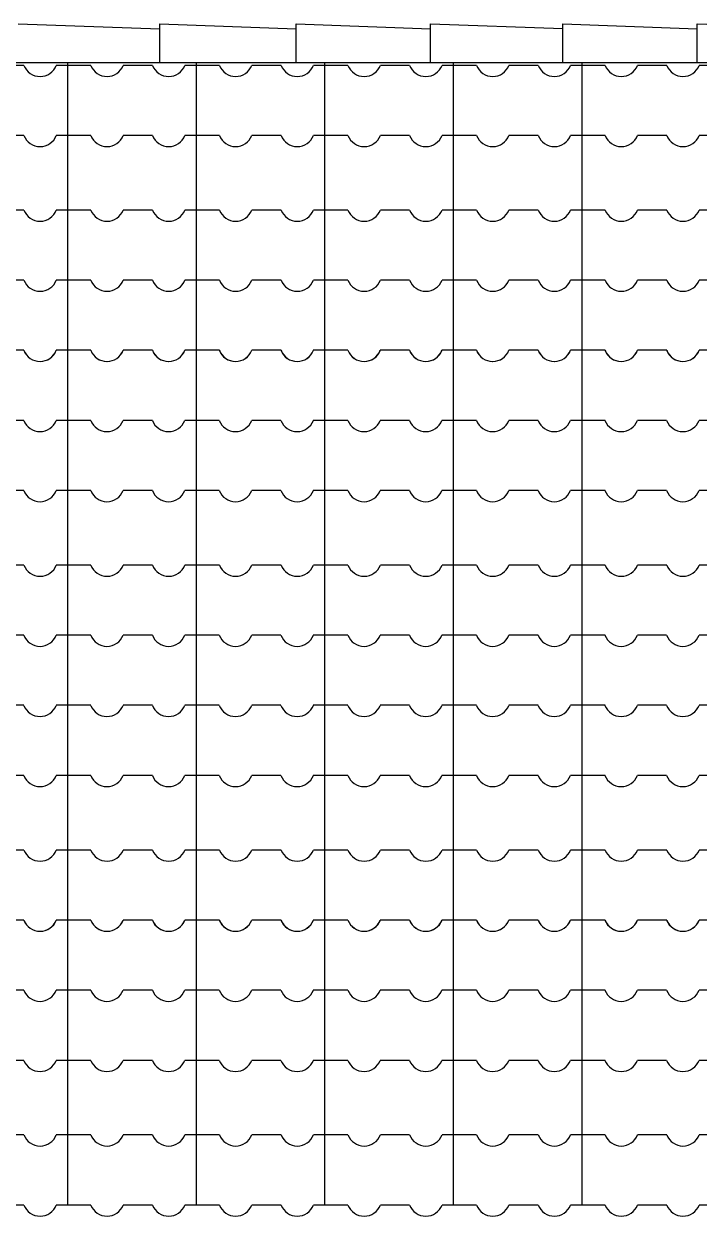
# Model space of a CAD drawing. Extents: x -36 to 60, y 199 to 483.
# Drawn here: x 53.609 to 54.765, y 233.925 to 235.965 of the extents above; entities that cross this region are included whole.
import ezdxf

# ---------------------------------------------------------------- set-up
doc = ezdxf.new("R2010")
doc.units = 0
doc.header["$LTSCALE"] = 20
doc.layers.add('CORTE', color=244, linetype='CONTINUOUS')
doc.layers.add('VISTAP', color=244, linetype='CONTINUOUS')

msp = doc.modelspace()

# ---------------------------------------------------------------- linework, layer by layer
at = {"layer": 'CORTE', "color": 1, "linetype": 'CONTINUOUS'}
for p, q in [((53.6093, 235.8942), (53.5592, 235.8942)), ((53.684, 235.8942), (53.6647, 235.8942)), ((53.6838, 235.8992), (53.6838, 235.4066)), ((53.7238, 235.8942), (53.684, 235.8942)), ((53.8293, 235.8942), (53.7792, 235.8942)), ((53.904, 235.8942), (53.8847, 235.8942)), ((53.9038, 235.8992), (53.9038, 235.4066)), ((53.9438, 235.8942), (53.904, 235.8942)), ((54.0493, 235.8942), (53.9992, 235.8942)), ((54.124, 235.8942), (54.1047, 235.8942)), ((54.1238, 235.8992), (54.1238, 235.4066)), ((54.1638, 235.8942), (54.124, 235.8942)), ((54.2693, 235.8942), (54.2192, 235.8942)), ((54.344, 235.8942), (54.3247, 235.8942)), ((54.344, 235.8942), (54.3247, 235.8942)), ((54.3438, 235.8992), (54.3438, 235.4066)), ((54.3838, 235.8942), (54.344, 235.8942)), ((54.3838, 235.8942), (54.344, 235.8942)), ((54.4893, 235.8942), (54.4392, 235.8942)), ((54.564, 235.8942), (54.5447, 235.8942)), ((54.5638, 235.8992), (54.5638, 235.4066)), ((54.6038, 235.8942), (54.564, 235.8942)), ((54.7093, 235.8942), (54.6592, 235.8942)), ((54.784, 235.8942), (54.7647, 235.8942)), ((53.6093, 235.7742), (53.5592, 235.7742)), ((53.684, 235.7742), (53.6647, 235.7742)), ((53.7238, 235.7742), (53.684, 235.7742)), ((53.8293, 235.7742), (53.7792, 235.7742)), ((53.904, 235.7742), (53.8847, 235.7742)), ((53.9438, 235.7742), (53.904, 235.7742)), ((54.0493, 235.7742), (53.9992, 235.7742)), ((54.124, 235.7742), (54.1047, 235.7742)), ((54.1638, 235.7742), (54.124, 235.7742)), ((54.2693, 235.7742), (54.2192, 235.7742)), ((54.344, 235.7742), (54.3247, 235.7742)), ((54.344, 235.7742), (54.3247, 235.7742)), ((54.3838, 235.7742), (54.344, 235.7742)), ((54.3838, 235.7742), (54.344, 235.7742)), ((54.4893, 235.7742), (54.4392, 235.7742)), ((54.564, 235.7742), (54.5447, 235.7742)), ((54.6038, 235.7742), (54.564, 235.7742)), ((54.7093, 235.7742), (54.6592, 235.7742)), ((54.784, 235.7742), (54.7647, 235.7742)), ((53.6093, 235.6466), (53.5592, 235.6466)), ((53.684, 235.6466), (53.6647, 235.6466)), ((53.7238, 235.6466), (53.684, 235.6466)), ((53.8293, 235.6466), (53.7792, 235.6466)), ((53.904, 235.6466), (53.8847, 235.6466)), ((53.9438, 235.6466), (53.904, 235.6466)), ((54.0493, 235.6466), (53.9992, 235.6466)), ((54.124, 235.6466), (54.1047, 235.6466)), ((54.1638, 235.6466), (54.124, 235.6466)), ((54.2693, 235.6466), (54.2192, 235.6466)), ((54.344, 235.6466), (54.3247, 235.6466)), ((54.344, 235.6466), (54.3247, 235.6466)), ((54.3838, 235.6466), (54.344, 235.6466)), ((54.3838, 235.6466), (54.344, 235.6466)), ((54.4893, 235.6466), (54.4392, 235.6466)), ((54.564, 235.6466), (54.5447, 235.6466)), ((54.6038, 235.6466), (54.564, 235.6466)), ((54.7093, 235.6466), (54.6592, 235.6466)), ((54.784, 235.6466), (54.7647, 235.6466)), ((53.6093, 235.5266), (53.5592, 235.5266)), ((53.684, 235.5266), (53.6647, 235.5266)), ((53.7238, 235.5266), (53.684, 235.5266)), ((53.8293, 235.5266), (53.7792, 235.5266)), ((53.904, 235.5266), (53.8847, 235.5266)), ((53.9438, 235.5266), (53.904, 235.5266)), ((54.0493, 235.5266), (53.9992, 235.5266)), ((54.124, 235.5266), (54.1047, 235.5266)), ((54.1638, 235.5266), (54.124, 235.5266)), ((54.2693, 235.5266), (54.2192, 235.5266)), ((54.344, 235.5266), (54.3247, 235.5266)), ((54.344, 235.5266), (54.3247, 235.5266)), ((54.3838, 235.5266), (54.344, 235.5266)), ((54.3838, 235.5266), (54.344, 235.5266)), ((54.4893, 235.5266), (54.4392, 235.5266)), ((54.564, 235.5266), (54.5447, 235.5266)), ((54.6038, 235.5266), (54.564, 235.5266)), ((54.7093, 235.5266), (54.6592, 235.5266)), ((54.784, 235.5266), (54.7647, 235.5266)), ((53.6091, 235.4066), (53.559, 235.4066)), ((53.6093, 235.4066), (53.5592, 235.4066)), ((53.6838, 235.4066), (53.6645, 235.4066)), ((53.684, 235.4066), (53.6647, 235.4066)), ((53.6838, 235.4066), (53.6838, 234.919)), ((53.7236, 235.4066), (53.6838, 235.4066)), ((53.7238, 235.4066), (53.684, 235.4066)), ((53.8291, 235.4066), (53.779, 235.4066)), ((53.8293, 235.4066), (53.7792, 235.4066)), ((53.9038, 235.4066), (53.8845, 235.4066)), ((53.904, 235.4066), (53.8847, 235.4066)), ((53.9038, 235.4066), (53.9038, 234.919)), ((53.9436, 235.4066), (53.9038, 235.4066)), ((53.9438, 235.4066), (53.904, 235.4066)), ((54.0491, 235.4066), (53.999, 235.4066)), ((54.0493, 235.4066), (53.9992, 235.4066)), ((54.1238, 235.4066), (54.1045, 235.4066)), ((54.124, 235.4066), (54.1047, 235.4066)), ((54.1238, 235.4066), (54.1238, 234.919)), ((54.1636, 235.4066), (54.1238, 235.4066)), ((54.1638, 235.4066), (54.124, 235.4066)), ((54.2691, 235.4066), (54.219, 235.4066)), ((54.2693, 235.4066), (54.2192, 235.4066)), ((54.3438, 235.4066), (54.3245, 235.4066)), ((54.3438, 235.4066), (54.3245, 235.4066)), ((54.344, 235.4066), (54.3247, 235.4066)), ((54.344, 235.4066), (54.3247, 235.4066)), ((54.3438, 235.4066), (54.3438, 234.919)), ((54.3438, 235.4066), (54.3438, 234.919)), ((54.3836, 235.4066), (54.3438, 235.4066)), ((54.3836, 235.4066), (54.3438, 235.4066)), ((54.3838, 235.4066), (54.344, 235.4066)), ((54.3838, 235.4066), (54.344, 235.4066)), ((54.4891, 235.4066), (54.439, 235.4066)), ((54.4893, 235.4066), (54.4392, 235.4066)), ((54.5638, 235.4066), (54.5445, 235.4066)), ((54.564, 235.4066), (54.5447, 235.4066)), ((54.5638, 235.4066), (54.5638, 234.919)), ((54.6036, 235.4066), (54.5638, 235.4066)), ((54.6038, 235.4066), (54.564, 235.4066)), ((54.7091, 235.4066), (54.659, 235.4066)), ((54.7093, 235.4066), (54.6592, 235.4066)), ((54.7838, 235.4066), (54.7645, 235.4066)), ((54.784, 235.4066), (54.7647, 235.4066)), ((53.6091, 235.2866), (53.559, 235.2866)), ((53.6838, 235.2866), (53.6645, 235.2866)), ((53.7236, 235.2866), (53.6838, 235.2866)), ((53.8291, 235.2866), (53.779, 235.2866)), ((53.9038, 235.2866), (53.8845, 235.2866)), ((53.9436, 235.2866), (53.9038, 235.2866)), ((54.0491, 235.2866), (53.999, 235.2866)), ((54.1238, 235.2866), (54.1045, 235.2866)), ((54.1636, 235.2866), (54.1238, 235.2866)), ((54.2691, 235.2866), (54.219, 235.2866)), ((54.3438, 235.2866), (54.3245, 235.2866)), ((54.3438, 235.2866), (54.3245, 235.2866)), ((54.3836, 235.2866), (54.3438, 235.2866)), ((54.3836, 235.2866), (54.3438, 235.2866)), ((54.4891, 235.2866), (54.439, 235.2866)), ((54.5638, 235.2866), (54.5445, 235.2866)), ((54.6036, 235.2866), (54.5638, 235.2866)), ((54.7091, 235.2866), (54.659, 235.2866)), ((54.7838, 235.2866), (54.7645, 235.2866)), ((53.6091, 235.1666), (53.559, 235.1666)), ((53.6838, 235.1666), (53.6645, 235.1666)), ((53.7236, 235.1666), (53.6838, 235.1666)), ((53.8291, 235.1666), (53.779, 235.1666)), ((53.9038, 235.1666), (53.8845, 235.1666)), ((53.9436, 235.1666), (53.9038, 235.1666)), ((54.0491, 235.1666), (53.999, 235.1666)), ((54.1238, 235.1666), (54.1045, 235.1666)), ((54.1636, 235.1666), (54.1238, 235.1666)), ((54.2691, 235.1666), (54.219, 235.1666)), ((54.3438, 235.1666), (54.3245, 235.1666)), ((54.3438, 235.1666), (54.3245, 235.1666)), ((54.3836, 235.1666), (54.3438, 235.1666)), ((54.3836, 235.1666), (54.3438, 235.1666)), ((54.4891, 235.1666), (54.439, 235.1666)), ((54.5638, 235.1666), (54.5445, 235.1666)), ((54.6036, 235.1666), (54.5638, 235.1666)), ((54.7091, 235.1666), (54.659, 235.1666)), ((54.7838, 235.1666), (54.7645, 235.1666)), ((53.6838, 235.1508), (53.6838, 234.4313)), ((53.9038, 235.1525), (53.9038, 234.4313)), ((53.6093, 235.039), (53.5592, 235.039)), ((53.684, 235.039), (53.6647, 235.039)), ((53.7238, 235.039), (53.684, 235.039)), ((53.8293, 235.039), (53.7792, 235.039)), ((53.904, 235.039), (53.8847, 235.039)), ((53.9438, 235.039), (53.904, 235.039)), ((54.0493, 235.039), (53.9992, 235.039)), ((54.124, 235.039), (54.1047, 235.039)), ((54.1238, 235.0444), (54.1238, 234.4313)), ((54.1638, 235.039), (54.124, 235.039)), ((54.2693, 235.039), (54.2192, 235.039)), ((54.344, 235.039), (54.3247, 235.039)), ((54.344, 235.039), (54.3247, 235.039)), ((54.3838, 235.039), (54.344, 235.039)), ((54.3838, 235.039), (54.344, 235.039)), ((54.4893, 235.039), (54.4392, 235.039)), ((54.564, 235.039), (54.5447, 235.039)), ((54.5638, 235.0444), (54.5638, 234.4313)), ((54.6038, 235.039), (54.564, 235.039)), ((54.7093, 235.039), (54.6592, 235.039)), ((54.784, 235.039), (54.7647, 235.039)), ((54.3438, 234.9362), (54.3438, 234.4313)), ((53.6091, 234.919), (53.559, 234.919)), ((53.6091, 234.919), (53.559, 234.919)), ((53.6838, 234.919), (53.6645, 234.919)), ((53.6838, 234.919), (53.6645, 234.919)), ((53.7236, 234.919), (53.6838, 234.919)), ((53.7236, 234.919), (53.6838, 234.919)), ((53.8291, 234.919), (53.779, 234.919)), ((53.8291, 234.919), (53.779, 234.919)), ((53.9038, 234.919), (53.8845, 234.919)), ((53.9038, 234.919), (53.8845, 234.919)), ((53.9436, 234.919), (53.9038, 234.919)), ((53.9436, 234.919), (53.9038, 234.919)), ((54.0491, 234.919), (53.999, 234.919)), ((54.0491, 234.919), (53.999, 234.919)), ((54.1238, 234.919), (54.1045, 234.919)), ((54.1238, 234.919), (54.1045, 234.919)), ((54.1636, 234.919), (54.1238, 234.919)), ((54.1636, 234.919), (54.1238, 234.919)), ((54.2691, 234.919), (54.219, 234.919)), ((54.2691, 234.919), (54.219, 234.919)), ((54.3438, 234.919), (54.3245, 234.919)), ((54.3438, 234.919), (54.3245, 234.919)), ((54.3438, 234.919), (54.3245, 234.919)), ((54.3438, 234.919), (54.3245, 234.919)), ((54.3836, 234.919), (54.3438, 234.919)), ((54.3836, 234.919), (54.3438, 234.919)), ((54.3836, 234.919), (54.3438, 234.919)), ((54.3836, 234.919), (54.3438, 234.919)), ((54.4891, 234.919), (54.439, 234.919)), ((54.4891, 234.919), (54.439, 234.919)), ((54.5638, 234.919), (54.5445, 234.919)), ((54.5638, 234.919), (54.5445, 234.919)), ((54.6036, 234.919), (54.5638, 234.919)), ((54.6036, 234.919), (54.5638, 234.919)), ((54.7091, 234.919), (54.659, 234.919)), ((54.7091, 234.919), (54.659, 234.919)), ((54.7838, 234.919), (54.7645, 234.919)), ((54.7838, 234.919), (54.7645, 234.919)), ((53.6091, 234.799), (53.559, 234.799)), ((53.6838, 234.799), (53.6645, 234.799)), ((53.7236, 234.799), (53.6838, 234.799)), ((53.8291, 234.799), (53.779, 234.799)), ((53.9038, 234.799), (53.8845, 234.799)), ((53.9436, 234.799), (53.9038, 234.799)), ((54.0491, 234.799), (53.999, 234.799)), ((54.1238, 234.799), (54.1045, 234.799)), ((54.1636, 234.799), (54.1238, 234.799)), ((54.2691, 234.799), (54.219, 234.799)), ((54.3438, 234.799), (54.3245, 234.799)), ((54.3438, 234.799), (54.3245, 234.799)), ((54.3836, 234.799), (54.3438, 234.799)), ((54.3836, 234.799), (54.3438, 234.799)), ((54.4891, 234.799), (54.439, 234.799)), ((54.5638, 234.799), (54.5445, 234.799)), ((54.6036, 234.799), (54.5638, 234.799)), ((54.7091, 234.799), (54.659, 234.799)), ((54.7838, 234.799), (54.7645, 234.799)), ((53.6091, 234.679), (53.559, 234.679)), ((53.6838, 234.679), (53.6645, 234.679)), ((53.7236, 234.679), (53.6838, 234.679)), ((53.8291, 234.679), (53.779, 234.679)), ((53.9038, 234.679), (53.8845, 234.679)), ((53.9436, 234.679), (53.9038, 234.679)), ((54.0491, 234.679), (53.999, 234.679)), ((54.1238, 234.679), (54.1045, 234.679)), ((54.1636, 234.679), (54.1238, 234.679)), ((54.2691, 234.679), (54.219, 234.679)), ((54.3438, 234.679), (54.3245, 234.679)), ((54.3438, 234.679), (54.3245, 234.679)), ((54.3836, 234.679), (54.3438, 234.679)), ((54.3836, 234.679), (54.3438, 234.679)), ((54.4891, 234.679), (54.439, 234.679)), ((54.5638, 234.679), (54.5445, 234.679)), ((54.6036, 234.679), (54.5638, 234.679)), ((54.7091, 234.679), (54.659, 234.679)), ((54.7838, 234.679), (54.7645, 234.679)), ((53.6093, 234.5513), (53.5592, 234.5513)), ((53.684, 234.5513), (53.6647, 234.5513)), ((53.7238, 234.5513), (53.684, 234.5513)), ((53.8293, 234.5513), (53.7792, 234.5513)), ((53.904, 234.5513), (53.8847, 234.5513)), ((53.9438, 234.5513), (53.904, 234.5513)), ((54.0493, 234.5513), (53.9992, 234.5513)), ((54.124, 234.5513), (54.1047, 234.5513)), ((54.1638, 234.5513), (54.124, 234.5513)), ((54.2693, 234.5513), (54.2192, 234.5513)), ((54.344, 234.5513), (54.3247, 234.5513)), ((54.344, 234.5513), (54.3247, 234.5513)), ((54.3838, 234.5513), (54.344, 234.5513)), ((54.3838, 234.5513), (54.344, 234.5513)), ((54.4893, 234.5513), (54.4392, 234.5513)), ((54.564, 234.5513), (54.5447, 234.5513)), ((54.6038, 234.5513), (54.564, 234.5513)), ((54.7093, 234.5513), (54.6592, 234.5513)), ((54.784, 234.5513), (54.7647, 234.5513)), ((53.6091, 234.4313), (53.559, 234.4313)), ((53.6093, 234.4313), (53.5592, 234.4313)), ((53.6838, 234.4313), (53.6645, 234.4313)), ((53.684, 234.4313), (53.6647, 234.4313)), ((53.6838, 234.4313), (53.6838, 233.9437)), ((53.7236, 234.4313), (53.6838, 234.4313)), ((53.7238, 234.4313), (53.684, 234.4313)), ((53.8291, 234.4313), (53.779, 234.4313)), ((53.8293, 234.4313), (53.7792, 234.4313)), ((53.9038, 234.4313), (53.8845, 234.4313)), ((53.904, 234.4313), (53.8847, 234.4313)), ((53.9038, 234.4313), (53.9038, 233.9437)), ((53.9436, 234.4313), (53.9038, 234.4313)), ((53.9438, 234.4313), (53.904, 234.4313)), ((54.0491, 234.4313), (53.999, 234.4313)), ((54.0493, 234.4313), (53.9992, 234.4313)), ((54.1238, 234.4313), (54.1045, 234.4313)), ((54.124, 234.4313), (54.1047, 234.4313)), ((54.1238, 234.4313), (54.1238, 233.9437)), ((54.1636, 234.4313), (54.1238, 234.4313)), ((54.1638, 234.4313), (54.124, 234.4313)), ((54.2691, 234.4313), (54.219, 234.4313)), ((54.2693, 234.4313), (54.2192, 234.4313)), ((54.3438, 234.4313), (54.3245, 234.4313)), ((54.3438, 234.4313), (54.3245, 234.4313)), ((54.344, 234.4313), (54.3247, 234.4313)), ((54.344, 234.4313), (54.3247, 234.4313)), ((54.3438, 234.4313), (54.3438, 233.9437)), ((54.3438, 234.4313), (54.3438, 233.9437)), ((54.3836, 234.4313), (54.3438, 234.4313)), ((54.3836, 234.4313), (54.3438, 234.4313)), ((54.3838, 234.4313), (54.344, 234.4313)), ((54.3838, 234.4313), (54.344, 234.4313)), ((54.4891, 234.4313), (54.439, 234.4313)), ((54.4893, 234.4313), (54.4392, 234.4313)), ((54.5638, 234.4313), (54.5445, 234.4313)), ((54.564, 234.4313), (54.5447, 234.4313)), ((54.5638, 234.4313), (54.5638, 233.9437)), ((54.6036, 234.4313), (54.5638, 234.4313)), ((54.6038, 234.4313), (54.564, 234.4313)), ((54.7091, 234.4313), (54.659, 234.4313)), ((54.7093, 234.4313), (54.6592, 234.4313)), ((54.7838, 234.4313), (54.7645, 234.4313)), ((54.784, 234.4313), (54.7647, 234.4313)), ((53.6091, 234.3113), (53.559, 234.3113)), ((53.6838, 234.3113), (53.6645, 234.3113)), ((53.7236, 234.3113), (53.6838, 234.3113)), ((53.8291, 234.3113), (53.779, 234.3113)), ((53.9038, 234.3113), (53.8845, 234.3113)), ((53.9436, 234.3113), (53.9038, 234.3113)), ((54.0491, 234.3113), (53.999, 234.3113)), ((54.1238, 234.3113), (54.1045, 234.3113)), ((54.1636, 234.3113), (54.1238, 234.3113)), ((54.2691, 234.3113), (54.219, 234.3113)), ((54.3438, 234.3113), (54.3245, 234.3113)), ((54.3438, 234.3113), (54.3245, 234.3113)), ((54.3836, 234.3113), (54.3438, 234.3113)), ((54.3836, 234.3113), (54.3438, 234.3113)), ((54.4891, 234.3113), (54.439, 234.3113)), ((54.5638, 234.3113), (54.5445, 234.3113)), ((54.6036, 234.3113), (54.5638, 234.3113)), ((54.7091, 234.3113), (54.659, 234.3113)), ((54.7838, 234.3113), (54.7645, 234.3113)), ((53.6091, 234.1913), (53.559, 234.1913)), ((53.6838, 234.1913), (53.6645, 234.1913)), ((53.7236, 234.1913), (53.6838, 234.1913)), ((53.8291, 234.1913), (53.779, 234.1913)), ((53.9038, 234.1913), (53.8845, 234.1913)), ((53.9436, 234.1913), (53.9038, 234.1913)), ((54.0491, 234.1913), (53.999, 234.1913)), ((54.1238, 234.1913), (54.1045, 234.1913)), ((54.1636, 234.1913), (54.1238, 234.1913)), ((54.2691, 234.1913), (54.219, 234.1913)), ((54.3438, 234.1913), (54.3245, 234.1913)), ((54.3438, 234.1913), (54.3245, 234.1913)), ((54.3836, 234.1913), (54.3438, 234.1913)), ((54.3836, 234.1913), (54.3438, 234.1913)), ((54.4891, 234.1913), (54.439, 234.1913)), ((54.5638, 234.1913), (54.5445, 234.1913)), ((54.6036, 234.1913), (54.5638, 234.1913)), ((54.7091, 234.1913), (54.659, 234.1913)), ((54.7838, 234.1913), (54.7645, 234.1913)), ((53.6093, 234.0637), (53.5592, 234.0637)), ((53.684, 234.0637), (53.6647, 234.0637)), ((53.7238, 234.0637), (53.684, 234.0637)), ((53.8293, 234.0637), (53.7792, 234.0637)), ((53.904, 234.0637), (53.8847, 234.0637)), ((53.9438, 234.0637), (53.904, 234.0637)), ((54.0493, 234.0637), (53.9992, 234.0637)), ((54.124, 234.0637), (54.1047, 234.0637)), ((54.1638, 234.0637), (54.124, 234.0637)), ((54.2693, 234.0637), (54.2192, 234.0637)), ((54.344, 234.0637), (54.3247, 234.0637)), ((54.344, 234.0637), (54.3247, 234.0637)), ((54.3838, 234.0637), (54.344, 234.0637)), ((54.3838, 234.0637), (54.344, 234.0637)), ((54.4893, 234.0637), (54.4392, 234.0637)), ((54.564, 234.0637), (54.5447, 234.0637)), ((54.6038, 234.0637), (54.564, 234.0637)), ((54.7093, 234.0637), (54.6592, 234.0637)), ((54.784, 234.0637), (54.7647, 234.0637)), ((53.6093, 233.9437), (53.5592, 233.9437)), ((53.684, 233.9437), (53.6647, 233.9437)), ((53.7238, 233.9437), (53.684, 233.9437)), ((53.8293, 233.9437), (53.7792, 233.9437)), ((53.904, 233.9437), (53.8847, 233.9437)), ((53.9438, 233.9437), (53.904, 233.9437)), ((54.0493, 233.9437), (53.9992, 233.9437)), ((54.124, 233.9437), (54.1047, 233.9437)), ((54.1638, 233.9437), (54.124, 233.9437)), ((54.2693, 233.9437), (54.2192, 233.9437)), ((54.344, 233.9437), (54.3247, 233.9437)), ((54.344, 233.9437), (54.3247, 233.9437)), ((54.3838, 233.9437), (54.344, 233.9437)), ((54.3838, 233.9437), (54.344, 233.9437)), ((54.4893, 233.9437), (54.4392, 233.9437)), ((54.564, 233.9437), (54.5447, 233.9437)), ((54.6038, 233.9437), (54.564, 233.9437)), ((54.7093, 233.9437), (54.6592, 233.9437)), ((54.784, 233.9437), (54.7647, 233.9437))]:
    msp.add_line(p, q, dxfattribs=at)
for centre in [(53.637, 235.9048), (53.7515, 235.9048), (53.857, 235.9048), (53.9715, 235.9048), (54.077, 235.9048), (54.1915, 235.9048), (54.297, 235.9048), (54.297, 235.9048), (54.4115, 235.9048), (54.517, 235.9048), (54.6315, 235.9048), (54.737, 235.9048), (53.637, 235.7848), (53.7515, 235.7848), (53.857, 235.7848), (53.9715, 235.7848), (54.077, 235.7848), (54.1915, 235.7848), (54.297, 235.7848), (54.297, 235.7848), (54.4115, 235.7848), (54.517, 235.7848), (54.6315, 235.7848), (54.737, 235.7848), (53.637, 235.6572), (53.7515, 235.6572), (53.857, 235.6572), (53.9715, 235.6572), (54.077, 235.6572), (54.1915, 235.6572), (54.297, 235.6572), (54.297, 235.6572), (54.4115, 235.6572), (54.517, 235.6572), (54.6315, 235.6572), (54.737, 235.6572), (53.637, 235.5372), (53.7515, 235.5372), (53.857, 235.5372), (53.9715, 235.5372), (54.077, 235.5372), (54.1915, 235.5372), (54.297, 235.5372), (54.297, 235.5372), (54.4115, 235.5372), (54.517, 235.5372), (54.6315, 235.5372), (54.737, 235.5372), (53.6368, 235.4172), (53.637, 235.4172), (53.7513, 235.4172), (53.7515, 235.4172), (53.8568, 235.4172), (53.857, 235.4172), (53.9713, 235.4172), (53.9715, 235.4172), (54.0768, 235.4172), (54.077, 235.4172), (54.1913, 235.4172), (54.1915, 235.4172), (54.2968, 235.4172), (54.2968, 235.4172), (54.297, 235.4172), (54.297, 235.4172), (54.4113, 235.4172), (54.4115, 235.4172), (54.5168, 235.4172), (54.517, 235.4172), (54.6313, 235.4172), (54.6315, 235.4172), (54.7368, 235.4172), (54.737, 235.4172), (53.6368, 235.2972), (53.7513, 235.2972), (53.8568, 235.2972), (53.9713, 235.2972), (54.0768, 235.2972), (54.1913, 235.2972), (54.2968, 235.2972), (54.2968, 235.2972), (54.4113, 235.2972), (54.5168, 235.2972), (54.6313, 235.2972), (54.7368, 235.2972), (53.6368, 235.1772), (53.7513, 235.1772), (53.8568, 235.1772), (53.9713, 235.1772), (54.0768, 235.1772), (54.1913, 235.1772), (54.2968, 235.1772), (54.2968, 235.1772), (54.4113, 235.1772), (54.5168, 235.1772), (54.6313, 235.1772), (54.7368, 235.1772), (53.637, 235.0496), (53.7515, 235.0496), (53.857, 235.0496), (53.9715, 235.0496), (54.077, 235.0496), (54.1915, 235.0496), (54.297, 235.0496), (54.297, 235.0496), (54.4115, 235.0496), (54.517, 235.0496), (54.6315, 235.0496), (54.737, 235.0496), (53.6368, 234.9296), (53.6368, 234.9296), (53.7513, 234.9296), (53.7513, 234.9296), (53.8568, 234.9296), (53.8568, 234.9296), (53.9713, 234.9296), (53.9713, 234.9296), (54.0768, 234.9296), (54.0768, 234.9296), (54.1913, 234.9296), (54.1913, 234.9296), (54.2968, 234.9296), (54.2968, 234.9296), (54.2968, 234.9296), (54.2968, 234.9296), (54.4113, 234.9296), (54.4113, 234.9296), (54.5168, 234.9296), (54.5168, 234.9296), (54.6313, 234.9296), (54.6313, 234.9296), (54.7368, 234.9296), (54.7368, 234.9296), (53.6368, 234.8096), (53.7513, 234.8096), (53.8568, 234.8096), (53.9713, 234.8096), (54.0768, 234.8096), (54.1913, 234.8096), (54.2968, 234.8096), (54.2968, 234.8096), (54.4113, 234.8096), (54.5168, 234.8096), (54.6313, 234.8096), (54.7368, 234.8096), (53.6368, 234.6896), (53.7513, 234.6896), (53.8568, 234.6896), (53.9713, 234.6896), (54.0768, 234.6896), (54.1913, 234.6896), (54.2968, 234.6896), (54.2968, 234.6896), (54.4113, 234.6896), (54.5168, 234.6896), (54.6313, 234.6896), (54.7368, 234.6896), (53.637, 234.562), (53.7515, 234.562), (53.857, 234.562), (53.9715, 234.562), (54.077, 234.562), (54.1915, 234.562), (54.297, 234.562), (54.297, 234.562), (54.4115, 234.562), (54.517, 234.562), (54.6315, 234.562), (54.737, 234.562), (53.6368, 234.442), (53.637, 234.442), (53.7513, 234.442), (53.7515, 234.442), (53.8568, 234.442), (53.857, 234.442), (53.9713, 234.442), (53.9715, 234.442), (54.0768, 234.442), (54.077, 234.442), (54.1913, 234.442), (54.1915, 234.442), (54.2968, 234.442), (54.2968, 234.442), (54.297, 234.442), (54.297, 234.442), (54.4113, 234.442), (54.4115, 234.442), (54.5168, 234.442), (54.517, 234.442), (54.6313, 234.442), (54.6315, 234.442), (54.7368, 234.442), (54.737, 234.442), (53.6368, 234.322), (53.7513, 234.322), (53.8568, 234.322), (53.9713, 234.322), (54.0768, 234.322), (54.1913, 234.322), (54.2968, 234.322), (54.2968, 234.322), (54.4113, 234.322), (54.5168, 234.322), (54.6313, 234.322), (54.7368, 234.322), (53.6368, 234.202), (53.7513, 234.202), (53.8568, 234.202), (53.9713, 234.202), (54.0768, 234.202), (54.1913, 234.202), (54.2968, 234.202), (54.2968, 234.202), (54.4113, 234.202), (54.5168, 234.202), (54.6313, 234.202), (54.7368, 234.202), (53.637, 234.0744), (53.7515, 234.0744), (53.857, 234.0744), (53.9715, 234.0744), (54.077, 234.0744), (54.1915, 234.0744), (54.297, 234.0744), (54.297, 234.0744), (54.4115, 234.0744), (54.517, 234.0744), (54.6315, 234.0744), (54.737, 234.0744), (53.637, 233.9544), (53.7515, 233.9544), (53.857, 233.9544), (53.9715, 233.9544), (54.077, 233.9544), (54.1915, 233.9544), (54.297, 233.9544), (54.297, 233.9544), (54.4115, 233.9544), (54.517, 233.9544), (54.6315, 233.9544), (54.737, 233.9544)]:
    msp.add_arc(centre, 0.0297, 201.0517, 338.9483, dxfattribs=at)
at = {"layer": 'VISTAP', "color": 1, "linetype": 'CONTINUOUS'}
for p, q in [((53.5997, 235.9653), (53.842, 235.9566)), ((53.842, 235.9653), (54.0751, 235.9569)), ((53.842, 235.8994), (53.842, 235.9653)), ((54.0751, 235.9653), (54.3051, 235.957)), ((54.0751, 235.8994), (54.0751, 235.9653)), ((54.3051, 235.9653), (54.5315, 235.9571)), ((54.3051, 235.8994), (54.3051, 235.9653)), ((54.5315, 235.8994), (54.5315, 235.9653)), ((54.5315, 235.9653), (54.7615, 235.957)), ((54.7615, 235.9653), (54.9915, 235.957)), ((54.7615, 235.8994), (54.7615, 235.9653)), ((53.5572, 235.8992), (53.8273, 235.8992)), ((53.7872, 235.8992), (59.5002, 235.8992))]:
    msp.add_line(p, q, dxfattribs=at)

doc.saveas('drawing.dxf')
